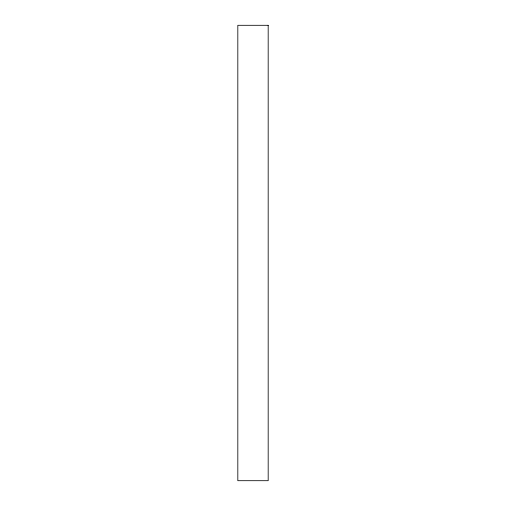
<?xml version="1.0" encoding="UTF-8"?>
<svg xmlns="http://www.w3.org/2000/svg" width="506" height="506" viewBox="0 0 506 506"><rect width="100%" height="100%" fill="white"/><g stroke="black" fill="none" stroke-linecap="round" stroke-linejoin="round"><path stroke-width="0.76" d="M268.18 25.3L237.82 25.3L237.82 480.7L268.18 480.7L268.18 25.3"/></g></svg>
